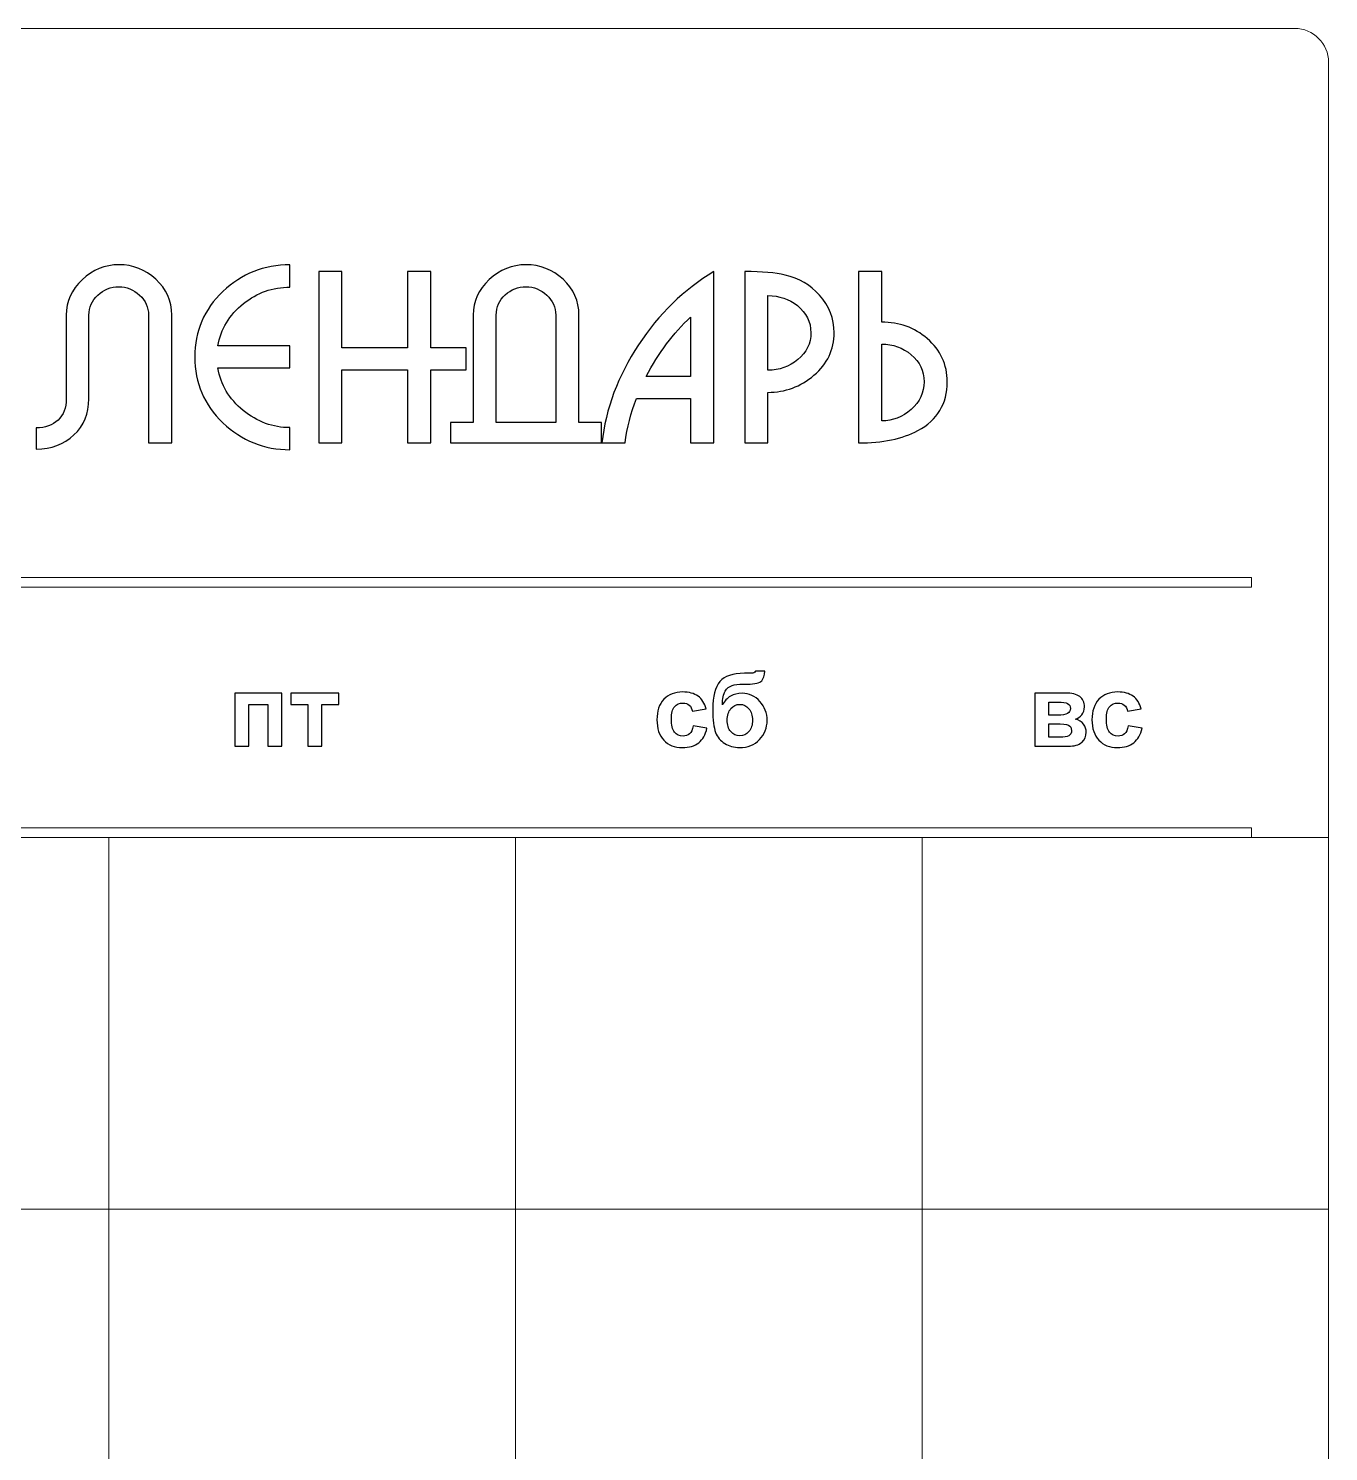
# Model space of a CAD drawing. Header units: millimetres. Extents: x -676 to 660, y -238 to 366.
# Drawn here: x -548.1 to -440.5, y 248 to 365.7 of the extents above; entities that cross this region are included whole.
import ezdxf

# ---------------------------------------------------------------- set-up
doc = ezdxf.new("R2010")
doc.units = ezdxf.units.MM
doc.header["$MEASUREMENT"] = 0
doc.layers.add('layer 1', color=7, linetype='Continuous')

msp = doc.modelspace()

# ---------------------------------------------------------------- linework, layer by layer
at = {"layer": 'layer 1', "color": 250, "lineweight": 20}
for points in [[(-575.0382, 268.0168), (-541.4062, 268.0168), (-541.4062, 298.7686), (-575.0382, 298.7686), (-575.0382, 268.0168)], [(-541.4073, 268.0168), (-507.7753, 268.0168), (-507.7753, 298.7686), (-541.4073, 298.7686), (-541.4073, 268.0168)], [(-507.7764, 268.0168), (-474.1446, 268.0168), (-474.1446, 298.7686), (-507.7764, 298.7686), (-507.7764, 268.0168)], [(-474.1455, 268.0168), (-440.5137, 268.0168), (-440.5137, 298.7686), (-474.1455, 298.7686), (-474.1455, 268.0168)], [(-575.0382, 237.2652), (-541.4062, 237.2652), (-541.4062, 268.017), (-575.0382, 268.017), (-575.0382, 237.2652)], [(-541.4073, 237.2652), (-507.7753, 237.2652), (-507.7753, 268.017), (-541.4073, 268.017), (-541.4073, 237.2652)], [(-507.7764, 237.2652), (-474.1446, 237.2652), (-474.1446, 268.017), (-507.7764, 268.017), (-507.7764, 237.2652)], [(-474.1455, 237.2652), (-440.5137, 237.2652), (-440.5137, 268.017), (-474.1455, 268.017), (-474.1455, 237.2652)]]:
    msp.add_lwpolyline(points, close=True, dxfattribs=at)
at = {"layer": 'layer 1', "color": 254, "lineweight": 20}
msp.add_open_spline([(-663.184, 365.6892), (-663.184, 365.6892), (-443.3019, 365.6892), (-443.3019, 365.6892), (-443.3019, 365.6892), (-441.7683, 365.6892), (-440.5136, 364.4345), (-440.5136, 362.9009), (-440.5136, 362.9009), (-440.5136, 362.9009), (-440.5136, 133.0603), (-440.5136, 133.0603), (-440.5136, 133.0603), (-440.5136, 131.5267), (-441.7683, 130.272), (-443.3019, 130.272), (-443.3019, 130.272), (-443.3019, 130.272), (-673.1425, 130.272), (-673.1425, 130.272), (-673.1425, 130.272), (-674.6761, 130.272), (-675.9308, 131.5267), (-675.9308, 133.0603), (-675.9308, 133.0603), (-675.9308, 133.0603), (-675.9308, 352.9424), (-675.9308, 352.9424), (-675.9308, 352.9424), (-675.9308, 359.9532), (-670.1948, 365.6892), (-663.184, 365.6892)], degree=3, knots=[0, 0, 0, 0, 0.11111111, 0.11111111, 0.11111111, 0.11111111, 0.22222222, 0.22222222, 0.22222222, 0.22222222, 0.33333333, 0.33333333, 0.33333333, 0.33333333, 0.44444444, 0.44444444, 0.44444444, 0.44444444, 0.55555556, 0.55555556, 0.55555556, 0.55555556, 0.66666667, 0.66666667, 0.66666667, 0.66666667, 0.77777778, 0.77777778, 0.77777778, 0.77777778, 1, 1, 1, 1], dxfattribs=at)
at = {"layer": 'layer 1', "color": 250}
for points, knots in [([(-547.424, 330.8957), (-547.424, 330.8957), (-547.424, 332.6467), (-547.424, 332.6467), (-547.424, 332.6467), (-546.6782, 332.6467), (-546.0783, 332.8616), (-545.6243, 333.2912), (-545.6243, 333.2912), (-545.1703, 333.7209), (-544.9433, 334.3086), (-544.9433, 335.0544), (-544.9433, 335.0544), (-544.9433, 335.0544), (-544.9433, 341.9857), (-544.9433, 341.9857), (-544.9433, 341.9857), (-544.9433, 343.1045), (-544.5055, 344.0773), (-543.63, 344.9042), (-543.63, 344.9042), (-542.7545, 345.7311), (-541.7411, 346.1445), (-540.59, 346.1445), (-540.59, 346.1445), (-539.4226, 346.1445), (-538.4011, 345.7432), (-537.5256, 344.9406), (-537.5256, 344.9406), (-536.6501, 344.1381), (-536.2123, 343.1531), (-536.2123, 341.9857), (-536.2123, 341.9857), (-536.2123, 341.9857), (-536.2123, 331.4064), (-536.2123, 331.4064), (-536.2123, 331.4064), (-536.2123, 331.4064), (-538.1336, 331.4064), (-538.1336, 331.4064), (-538.1336, 331.4064), (-538.1336, 331.4064), (-538.1336, 341.9857), (-538.1336, 341.9857), (-538.1336, 341.9857), (-538.1336, 342.6343), (-538.3809, 343.1855), (-538.8754, 343.6395), (-538.8754, 343.6395), (-539.3699, 344.0935), (-539.9414, 344.3205), (-540.59, 344.3205), (-540.59, 344.3205), (-541.2547, 344.3205), (-541.8344, 344.0935), (-542.3289, 343.6395), (-542.3289, 343.6395), (-542.8234, 343.1855), (-543.0706, 342.6343), (-543.0706, 341.9857), (-543.0706, 341.9857), (-543.0706, 341.9857), (-543.0706, 335.0544), (-543.0706, 335.0544), (-543.0706, 335.0544), (-543.0706, 333.8384), (-543.4841, 332.8413), (-544.311, 332.063), (-544.311, 332.063), (-545.1379, 331.2848), (-546.1755, 330.8957), (-547.424, 330.8957)], [0, 0, 0, 0, 0.05263158, 0.05263158, 0.05263158, 0.05263158, 0.10526316, 0.10526316, 0.10526316, 0.10526316, 0.15789474, 0.15789474, 0.15789474, 0.15789474, 0.21052632, 0.21052632, 0.21052632, 0.21052632, 0.26315789, 0.26315789, 0.26315789, 0.26315789, 0.31578947, 0.31578947, 0.31578947, 0.31578947, 0.36842105, 0.36842105, 0.36842105, 0.36842105, 0.42105263, 0.42105263, 0.42105263, 0.42105263, 0.47368421, 0.47368421, 0.47368421, 0.47368421, 0.52631579, 0.52631579, 0.52631579, 0.52631579, 0.57894737, 0.57894737, 0.57894737, 0.57894737, 0.63157895, 0.63157895, 0.63157895, 0.63157895, 0.68421053, 0.68421053, 0.68421053, 0.68421053, 0.73684211, 0.73684211, 0.73684211, 0.73684211, 0.78947368, 0.78947368, 0.78947368, 0.78947368, 0.84210526, 0.84210526, 0.84210526, 0.84210526, 0.89473684, 0.89473684, 0.89473684, 0.89473684, 1, 1, 1, 1]), ([(-532.3941, 337.6081), (-532.1671, 336.2178), (-531.4699, 335.0463), (-530.3025, 334.0938), (-530.3025, 334.0938), (-529.1351, 333.1453), (-527.8462, 332.6711), (-526.4356, 332.6711), (-526.4356, 332.6711), (-526.4356, 332.6711), (-526.4356, 330.847), (-526.4356, 330.847), (-526.4356, 330.847), (-528.5758, 330.847), (-530.4241, 331.5888), (-531.9806, 333.0723), (-531.9806, 333.0723), (-533.5371, 334.5559), (-534.3154, 336.3677), (-534.3154, 338.5079), (-534.3154, 338.5079), (-534.3154, 340.6481), (-533.5371, 342.4559), (-531.9806, 343.9314), (-531.9806, 343.9314), (-530.4241, 345.4068), (-528.5758, 346.1445), (-526.4356, 346.1445), (-526.4356, 346.1445), (-526.4356, 346.1445), (-526.4356, 344.2962), (-526.4356, 344.2962), (-526.4356, 344.2962), (-527.8624, 344.2962), (-529.1433, 343.8422), (-530.2782, 342.9342), (-530.2782, 342.9342), (-531.4618, 341.9938), (-532.1671, 340.8265), (-532.3941, 339.4321), (-532.3941, 339.4321), (-532.3941, 339.4321), (-526.4356, 339.4321), (-526.4356, 339.4321), (-526.4356, 339.4321), (-526.4356, 339.4321), (-526.4356, 337.6081), (-526.4356, 337.6081), (-526.4356, 337.6081), (-526.4356, 337.6081), (-532.3941, 337.6081), (-532.3941, 337.6081)], [0, 0, 0, 0, 0.07142857, 0.07142857, 0.07142857, 0.07142857, 0.14285714, 0.14285714, 0.14285714, 0.14285714, 0.21428571, 0.21428571, 0.21428571, 0.21428571, 0.28571429, 0.28571429, 0.28571429, 0.28571429, 0.35714286, 0.35714286, 0.35714286, 0.35714286, 0.42857143, 0.42857143, 0.42857143, 0.42857143, 0.5, 0.5, 0.5, 0.5, 0.57142857, 0.57142857, 0.57142857, 0.57142857, 0.64285714, 0.64285714, 0.64285714, 0.64285714, 0.71428571, 0.71428571, 0.71428571, 0.71428571, 0.78571429, 0.78571429, 0.78571429, 0.78571429, 0.85714286, 0.85714286, 0.85714286, 0.85714286, 1, 1, 1, 1]), ([(-500.6561, 331.4064), (-500.6561, 331.4064), (-513.1567, 331.4064), (-513.1567, 331.4064), (-513.1567, 331.4064), (-513.1567, 331.4064), (-513.1567, 333.1088), (-513.1567, 333.1088), (-513.1567, 333.1088), (-513.1567, 333.1088), (-511.284, 333.1088), (-511.284, 333.1088), (-511.284, 333.1088), (-511.284, 333.1088), (-511.284, 341.9857), (-511.284, 341.9857), (-511.284, 341.9857), (-511.284, 343.1207), (-510.8422, 344.0975), (-509.9586, 344.9163), (-509.9586, 344.9163), (-509.0749, 345.7351), (-508.0575, 346.1445), (-506.9064, 346.1445), (-506.9064, 346.1445), (-505.739, 346.1445), (-504.7176, 345.7432), (-503.842, 344.9406), (-503.842, 344.9406), (-502.9665, 344.1381), (-502.5287, 343.1531), (-502.5287, 341.9857), (-502.5287, 341.9857), (-502.5287, 341.9857), (-502.5287, 333.1088), (-502.5287, 333.1088), (-502.5287, 333.1088), (-502.5287, 333.1088), (-500.6561, 333.1088), (-500.6561, 333.1088), (-500.6561, 333.1088), (-500.6561, 333.1088), (-500.6561, 331.4064), (-500.6561, 331.4064)], [0, 0, 0, 0, 0.08333333, 0.08333333, 0.08333333, 0.08333333, 0.16666667, 0.16666667, 0.16666667, 0.16666667, 0.25, 0.25, 0.25, 0.25, 0.33333333, 0.33333333, 0.33333333, 0.33333333, 0.41666667, 0.41666667, 0.41666667, 0.41666667, 0.5, 0.5, 0.5, 0.5, 0.58333333, 0.58333333, 0.58333333, 0.58333333, 0.66666667, 0.66666667, 0.66666667, 0.66666667, 0.75, 0.75, 0.75, 0.75, 0.83333333, 0.83333333, 0.83333333, 0.83333333, 1, 1, 1, 1]), ([(-524.0522, 345.5851), (-524.0522, 345.5851), (-522.1309, 345.5851), (-522.1309, 345.5851), (-522.1309, 345.5851), (-522.1309, 345.5851), (-522.1309, 339.2862), (-522.1309, 339.2862), (-522.1309, 339.2862), (-522.1309, 339.2862), (-516.7075, 339.2862), (-516.7075, 339.2862), (-516.7075, 339.2862), (-516.7075, 339.2862), (-516.7075, 345.5851), (-516.7075, 345.5851), (-516.7075, 345.5851), (-516.7075, 345.5851), (-514.7862, 345.5851), (-514.7862, 345.5851), (-514.7862, 345.5851), (-514.7862, 345.5851), (-514.7862, 339.2862), (-514.7862, 339.2862), (-514.7862, 339.2862), (-514.7862, 339.2862), (-511.8678, 339.2862), (-511.8678, 339.2862), (-511.8678, 339.2862), (-511.8678, 339.2862), (-511.8678, 337.4622), (-511.8678, 337.4622), (-511.8678, 337.4622), (-511.8678, 337.4622), (-514.7862, 337.4622), (-514.7862, 337.4622), (-514.7862, 337.4622), (-514.7862, 337.4622), (-514.7862, 331.4064), (-514.7862, 331.4064), (-514.7862, 331.4064), (-514.7862, 331.4064), (-516.7075, 331.4064), (-516.7075, 331.4064), (-516.7075, 331.4064), (-516.7075, 331.4064), (-516.7075, 337.4622), (-516.7075, 337.4622), (-516.7075, 337.4622), (-516.7075, 337.4622), (-522.1309, 337.4622), (-522.1309, 337.4622), (-522.1309, 337.4622), (-522.1309, 337.4622), (-522.1309, 331.4064), (-522.1309, 331.4064), (-522.1309, 331.4064), (-522.1309, 331.4064), (-524.0522, 331.4064), (-524.0522, 331.4064), (-524.0522, 331.4064), (-524.0522, 331.4064), (-524.0522, 345.5851), (-524.0522, 345.5851)], [0, 0, 0, 0, 0.05882353, 0.05882353, 0.05882353, 0.05882353, 0.11764706, 0.11764706, 0.11764706, 0.11764706, 0.17647059, 0.17647059, 0.17647059, 0.17647059, 0.23529412, 0.23529412, 0.23529412, 0.23529412, 0.29411765, 0.29411765, 0.29411765, 0.29411765, 0.35294118, 0.35294118, 0.35294118, 0.35294118, 0.41176471, 0.41176471, 0.41176471, 0.41176471, 0.47058824, 0.47058824, 0.47058824, 0.47058824, 0.52941176, 0.52941176, 0.52941176, 0.52941176, 0.58823529, 0.58823529, 0.58823529, 0.58823529, 0.64705882, 0.64705882, 0.64705882, 0.64705882, 0.70588235, 0.70588235, 0.70588235, 0.70588235, 0.76470588, 0.76470588, 0.76470588, 0.76470588, 0.82352941, 0.82352941, 0.82352941, 0.82352941, 0.88235294, 0.88235294, 0.88235294, 0.88235294, 1, 1, 1, 1]), ([(-491.3657, 345.5851), (-491.3657, 345.5851), (-491.3657, 331.4064), (-491.3657, 331.4064), (-491.3657, 331.4064), (-491.3657, 331.4064), (-493.287, 331.4064), (-493.287, 331.4064), (-493.287, 331.4064), (-493.287, 331.4064), (-493.287, 335.0788), (-493.287, 335.0788), (-493.287, 335.0788), (-493.287, 335.0788), (-497.762, 335.0788), (-497.762, 335.0788), (-497.762, 335.0788), (-498.2322, 333.8952), (-498.5483, 332.6711), (-498.7105, 331.4064), (-498.7105, 331.4064), (-498.7105, 331.4064), (-500.6318, 331.4064), (-500.6318, 331.4064), (-500.6318, 331.4064), (-500.3075, 334.2438), (-499.2942, 336.9514), (-497.5917, 339.5294), (-497.5917, 339.5294), (-495.9217, 342.0587), (-493.8464, 344.0773), (-491.3657, 345.5851)], [0, 0, 0, 0, 0.11111111, 0.11111111, 0.11111111, 0.11111111, 0.22222222, 0.22222222, 0.22222222, 0.22222222, 0.33333333, 0.33333333, 0.33333333, 0.33333333, 0.44444444, 0.44444444, 0.44444444, 0.44444444, 0.55555556, 0.55555556, 0.55555556, 0.55555556, 0.66666667, 0.66666667, 0.66666667, 0.66666667, 0.77777778, 0.77777778, 0.77777778, 0.77777778, 1, 1, 1, 1]), ([(-486.8908, 335.5895), (-486.8908, 335.5895), (-486.8908, 331.4064), (-486.8908, 331.4064), (-486.8908, 331.4064), (-486.8908, 331.4064), (-488.8121, 331.4064), (-488.8121, 331.4064), (-488.8121, 331.4064), (-488.8121, 331.4064), (-488.8121, 345.5851), (-488.8121, 345.5851), (-488.8121, 345.5851), (-487.3691, 345.5851), (-486.2585, 345.4879), (-485.4802, 345.2933), (-485.4802, 345.2933), (-484.3129, 345.0177), (-483.3644, 344.4664), (-482.6348, 343.6395), (-482.6348, 343.6395), (-481.8241, 342.7316), (-481.4188, 341.6939), (-481.4188, 340.5265), (-481.4188, 340.5265), (-481.4188, 339.1159), (-481.9741, 337.9405), (-483.0847, 337.0001), (-483.0847, 337.0001), (-484.1953, 336.0597), (-485.464, 335.5895), (-486.8908, 335.5895)], [0, 0, 0, 0, 0.11111111, 0.11111111, 0.11111111, 0.11111111, 0.22222222, 0.22222222, 0.22222222, 0.22222222, 0.33333333, 0.33333333, 0.33333333, 0.33333333, 0.44444444, 0.44444444, 0.44444444, 0.44444444, 0.55555556, 0.55555556, 0.55555556, 0.55555556, 0.66666667, 0.66666667, 0.66666667, 0.66666667, 0.77777778, 0.77777778, 0.77777778, 0.77777778, 1, 1, 1, 1]), ([(-477.4788, 341.402), (-476.0358, 341.402), (-474.7793, 340.9481), (-473.7092, 340.0401), (-473.7092, 340.0401), (-472.6067, 339.0835), (-472.0554, 337.8918), (-472.0554, 336.465), (-472.0554, 336.465), (-472.0554, 334.6491), (-472.8661, 333.3034), (-474.4874, 332.4279), (-474.4874, 332.4279), (-475.7683, 331.7469), (-477.4059, 331.4064), (-479.4001, 331.4064), (-479.4001, 331.4064), (-479.4001, 331.4064), (-479.4001, 345.5851), (-479.4001, 345.5851), (-479.4001, 345.5851), (-479.4001, 345.5851), (-477.4788, 345.5851), (-477.4788, 345.5851), (-477.4788, 345.5851), (-477.4788, 345.5851), (-477.4788, 341.402), (-477.4788, 341.402)], [0, 0, 0, 0, 0.125, 0.125, 0.125, 0.125, 0.25, 0.25, 0.25, 0.25, 0.375, 0.375, 0.375, 0.375, 0.5, 0.5, 0.5, 0.5, 0.625, 0.625, 0.625, 0.625, 0.75, 0.75, 0.75, 0.75, 1, 1, 1, 1]), ([(-509.3627, 333.1088), (-509.3627, 333.1088), (-504.45, 333.1088), (-504.45, 333.1088), (-504.45, 333.1088), (-504.45, 333.1088), (-504.45, 341.9857), (-504.45, 341.9857), (-504.45, 341.9857), (-504.45, 342.6343), (-504.6973, 343.1855), (-505.1918, 343.6395), (-505.1918, 343.6395), (-505.6863, 344.0935), (-506.2578, 344.3205), (-506.9064, 344.3205), (-506.9064, 344.3205), (-507.5711, 344.3205), (-508.1467, 344.0975), (-508.6331, 343.6517), (-508.6331, 343.6517), (-509.1195, 343.2058), (-509.3627, 342.6505), (-509.3627, 341.9857), (-509.3627, 341.9857), (-509.3627, 341.9857), (-509.3627, 333.1088), (-509.3627, 333.1088)], [0, 0, 0, 0, 0.125, 0.125, 0.125, 0.125, 0.25, 0.25, 0.25, 0.25, 0.375, 0.375, 0.375, 0.375, 0.5, 0.5, 0.5, 0.5, 0.625, 0.625, 0.625, 0.625, 0.75, 0.75, 0.75, 0.75, 1, 1, 1, 1]), ([(-486.8908, 337.4135), (-485.9666, 337.4135), (-485.1438, 337.7094), (-484.4223, 338.3012), (-484.4223, 338.3012), (-483.7008, 338.893), (-483.3401, 339.6348), (-483.3401, 340.5265), (-483.3401, 340.5265), (-483.3401, 341.4183), (-483.713, 342.1641), (-484.4588, 342.764), (-484.4588, 342.764), (-485.156, 343.3152), (-485.9666, 343.5909), (-486.8908, 343.5909), (-486.8908, 343.5909), (-486.8908, 343.5909), (-486.8908, 337.4135), (-486.8908, 337.4135)], [0, 0, 0, 0, 0.16666667, 0.16666667, 0.16666667, 0.16666667, 0.33333333, 0.33333333, 0.33333333, 0.33333333, 0.5, 0.5, 0.5, 0.5, 0.66666667, 0.66666667, 0.66666667, 0.66666667, 1, 1, 1, 1]), ([(-496.9594, 336.9028), (-496.9594, 336.9028), (-493.287, 336.9028), (-493.287, 336.9028), (-493.287, 336.9028), (-493.287, 336.9028), (-493.287, 341.8155), (-493.287, 341.8155), (-493.287, 341.8155), (-494.7138, 340.486), (-495.938, 338.8484), (-496.9594, 336.9028)], [0, 0, 0, 0, 0.25, 0.25, 0.25, 0.25, 0.5, 0.5, 0.5, 0.5, 1, 1, 1, 1]), ([(-477.4788, 339.578), (-477.4788, 339.578), (-477.4788, 333.2304), (-477.4788, 333.2304), (-477.4788, 333.2304), (-476.5709, 333.2304), (-475.7602, 333.5466), (-475.0468, 334.1789), (-475.0468, 334.1789), (-474.3334, 334.8112), (-473.9767, 335.5733), (-473.9767, 336.465), (-473.9767, 336.465), (-473.9767, 337.373), (-474.3293, 338.1188), (-475.0346, 338.7025), (-475.0346, 338.7025), (-475.7399, 339.2862), (-476.5546, 339.578), (-477.4788, 339.578)], [0, 0, 0, 0, 0.16666667, 0.16666667, 0.16666667, 0.16666667, 0.33333333, 0.33333333, 0.33333333, 0.33333333, 0.5, 0.5, 0.5, 0.5, 0.66666667, 0.66666667, 0.66666667, 0.66666667, 1, 1, 1, 1]), ([(-487.9229, 312.5251), (-487.9229, 312.5251), (-487.1355, 312.5251), (-487.1355, 312.5251), (-487.1355, 312.5251), (-487.1609, 312.1765), (-487.2526, 311.9127), (-487.4106, 311.732), (-487.4106, 311.732), (-487.5687, 311.5528), (-487.961, 311.4625), (-488.5847, 311.4625), (-488.5847, 311.4625), (-488.6581, 311.4625), (-488.7329, 311.4639), (-488.8077, 311.4668), (-488.8077, 311.4668), (-488.8077, 311.4668), (-488.9572, 311.4668), (-488.9572, 311.4668), (-488.9572, 311.4668), (-489.3269, 311.4668), (-489.6275, 311.4258), (-489.8589, 311.344), (-489.8589, 311.344), (-490.0904, 311.2636), (-490.2809, 311.1055), (-490.4276, 310.8713), (-490.4276, 310.8713), (-490.5758, 310.6356), (-490.652, 310.2574), (-490.6576, 309.7367), (-490.6576, 309.7367), (-490.4869, 310.0585), (-490.2653, 310.2983), (-489.993, 310.4578), (-489.993, 310.4578), (-489.7221, 310.6173), (-489.3975, 310.6963), (-489.0236, 310.6963), (-489.0236, 310.6963), (-488.4464, 310.6963), (-487.9582, 310.4719), (-487.5574, 310.0218), (-487.5574, 310.0218), (-487.1581, 309.573), (-486.9577, 309.0523), (-486.9577, 308.4611), (-486.9577, 308.4611), (-486.9577, 307.8444), (-487.1679, 307.3152), (-487.5884, 306.8722), (-487.5884, 306.8722), (-488.0104, 306.4305), (-488.5593, 306.2089), (-489.238, 306.2089), (-489.238, 306.2089), (-489.7051, 306.2089), (-490.1143, 306.3204), (-490.4685, 306.5448), (-490.4685, 306.5448), (-490.8213, 306.7677), (-491.0739, 307.0739), (-491.2263, 307.462), (-491.2263, 307.462), (-491.3773, 307.8501), (-491.4535, 308.4921), (-491.4535, 309.3896), (-491.4535, 309.3896), (-491.4535, 310.4451), (-491.2588, 311.2029), (-490.8707, 311.6643), (-490.8707, 311.6643), (-490.4827, 312.1257), (-489.8053, 312.3558), (-488.8387, 312.3558), (-488.8387, 312.3558), (-488.8387, 312.3558), (-488.2503, 312.3558), (-488.2503, 312.3558), (-488.2503, 312.3558), (-488.0866, 312.3558), (-487.9779, 312.4122), (-487.9229, 312.5251)], [0, 0, 0, 0, 0.04545455, 0.04545455, 0.04545455, 0.04545455, 0.09090909, 0.09090909, 0.09090909, 0.09090909, 0.13636364, 0.13636364, 0.13636364, 0.13636364, 0.18181818, 0.18181818, 0.18181818, 0.18181818, 0.22727273, 0.22727273, 0.22727273, 0.22727273, 0.27272727, 0.27272727, 0.27272727, 0.27272727, 0.31818182, 0.31818182, 0.31818182, 0.31818182, 0.36363636, 0.36363636, 0.36363636, 0.36363636, 0.40909091, 0.40909091, 0.40909091, 0.40909091, 0.45454545, 0.45454545, 0.45454545, 0.45454545, 0.5, 0.5, 0.5, 0.5, 0.54545455, 0.54545455, 0.54545455, 0.54545455, 0.59090909, 0.59090909, 0.59090909, 0.59090909, 0.63636364, 0.63636364, 0.63636364, 0.63636364, 0.68181818, 0.68181818, 0.68181818, 0.68181818, 0.72727273, 0.72727273, 0.72727273, 0.72727273, 0.77272727, 0.77272727, 0.77272727, 0.77272727, 0.81818182, 0.81818182, 0.81818182, 0.81818182, 0.86363636, 0.86363636, 0.86363636, 0.86363636, 0.90909091, 0.90909091, 0.90909091, 0.90909091, 1, 1, 1, 1]), ([(-491.9953, 309.4093), (-491.9953, 309.4093), (-493.1384, 309.2061), (-493.1384, 309.2061), (-493.1384, 309.2061), (-493.1765, 309.4333), (-493.2639, 309.6041), (-493.4008, 309.7198), (-493.4008, 309.7198), (-493.5377, 309.8341), (-493.7141, 309.8919), (-493.9314, 309.8919), (-493.9314, 309.8919), (-494.2207, 309.8919), (-494.4521, 309.7918), (-494.6243, 309.5914), (-494.6243, 309.5914), (-494.7964, 309.391), (-494.8825, 309.0566), (-494.8825, 308.5867), (-494.8825, 308.5867), (-494.8825, 308.0646), (-494.795, 307.6962), (-494.62, 307.4803), (-494.62, 307.4803), (-494.445, 307.2644), (-494.2108, 307.1572), (-493.9173, 307.1572), (-493.9173, 307.1572), (-493.6972, 307.1572), (-493.5165, 307.2207), (-493.3768, 307.3463), (-493.3768, 307.3463), (-493.2357, 307.4719), (-493.1369, 307.6878), (-493.0791, 307.9954), (-493.0791, 307.9954), (-493.0791, 307.9954), (-491.9361, 307.8007), (-491.9361, 307.8007), (-491.9361, 307.8007), (-492.0546, 307.2757), (-492.2818, 306.8792), (-492.6177, 306.6111), (-492.6177, 306.6111), (-492.9535, 306.343), (-493.4036, 306.2089), (-493.9695, 306.2089), (-493.9695, 306.2089), (-494.6101, 306.2089), (-495.1224, 306.4121), (-495.5034, 306.8171), (-495.5034, 306.8171), (-495.8858, 307.2235), (-496.0763, 307.7852), (-496.0763, 308.5034), (-496.0763, 308.5034), (-496.0763, 309.2301), (-495.8844, 309.7946), (-495.502, 310.1996), (-495.502, 310.1996), (-495.1196, 310.6046), (-494.6017, 310.8064), (-493.9483, 310.8064), (-493.9483, 310.8064), (-493.4149, 310.8064), (-492.9902, 310.6906), (-492.6741, 310.4606), (-492.6741, 310.4606), (-492.3594, 310.2306), (-492.1336, 309.8807), (-491.9953, 309.4093)], [0, 0, 0, 0, 0.05263158, 0.05263158, 0.05263158, 0.05263158, 0.10526316, 0.10526316, 0.10526316, 0.10526316, 0.15789474, 0.15789474, 0.15789474, 0.15789474, 0.21052632, 0.21052632, 0.21052632, 0.21052632, 0.26315789, 0.26315789, 0.26315789, 0.26315789, 0.31578947, 0.31578947, 0.31578947, 0.31578947, 0.36842105, 0.36842105, 0.36842105, 0.36842105, 0.42105263, 0.42105263, 0.42105263, 0.42105263, 0.47368421, 0.47368421, 0.47368421, 0.47368421, 0.52631579, 0.52631579, 0.52631579, 0.52631579, 0.57894737, 0.57894737, 0.57894737, 0.57894737, 0.63157895, 0.63157895, 0.63157895, 0.63157895, 0.68421053, 0.68421053, 0.68421053, 0.68421053, 0.73684211, 0.73684211, 0.73684211, 0.73684211, 0.78947368, 0.78947368, 0.78947368, 0.78947368, 0.84210526, 0.84210526, 0.84210526, 0.84210526, 0.89473684, 0.89473684, 0.89473684, 0.89473684, 1, 1, 1, 1]), ([(-456.0037, 309.4093), (-456.0037, 309.4093), (-457.1468, 309.2061), (-457.1468, 309.2061), (-457.1468, 309.2061), (-457.1849, 309.4333), (-457.2723, 309.6041), (-457.4092, 309.7198), (-457.4092, 309.7198), (-457.5461, 309.8341), (-457.7225, 309.8919), (-457.9398, 309.8919), (-457.9398, 309.8919), (-458.2291, 309.8919), (-458.4605, 309.7918), (-458.6327, 309.5914), (-458.6327, 309.5914), (-458.8048, 309.391), (-458.8909, 309.0566), (-458.8909, 308.5867), (-458.8909, 308.5867), (-458.8909, 308.0646), (-458.8034, 307.6962), (-458.6284, 307.4803), (-458.6284, 307.4803), (-458.4534, 307.2644), (-458.2192, 307.1572), (-457.9257, 307.1572), (-457.9257, 307.1572), (-457.7056, 307.1572), (-457.5249, 307.2207), (-457.3852, 307.3463), (-457.3852, 307.3463), (-457.2441, 307.4719), (-457.1453, 307.6878), (-457.0875, 307.9954), (-457.0875, 307.9954), (-457.0875, 307.9954), (-455.9445, 307.8007), (-455.9445, 307.8007), (-455.9445, 307.8007), (-456.063, 307.2757), (-456.2902, 306.8792), (-456.6261, 306.6111), (-456.6261, 306.6111), (-456.9619, 306.343), (-457.412, 306.2089), (-457.9779, 306.2089), (-457.9779, 306.2089), (-458.6185, 306.2089), (-459.1308, 306.4121), (-459.5118, 306.8171), (-459.5118, 306.8171), (-459.8942, 307.2235), (-460.0847, 307.7852), (-460.0847, 308.5034), (-460.0847, 308.5034), (-460.0847, 309.2301), (-459.8928, 309.7946), (-459.5104, 310.1996), (-459.5104, 310.1996), (-459.128, 310.6046), (-458.6101, 310.8064), (-457.9567, 310.8064), (-457.9567, 310.8064), (-457.4233, 310.8064), (-456.9986, 310.6906), (-456.6825, 310.4606), (-456.6825, 310.4606), (-456.3678, 310.2306), (-456.142, 309.8807), (-456.0037, 309.4093)], [0, 0, 0, 0, 0.05263158, 0.05263158, 0.05263158, 0.05263158, 0.10526316, 0.10526316, 0.10526316, 0.10526316, 0.15789474, 0.15789474, 0.15789474, 0.15789474, 0.21052632, 0.21052632, 0.21052632, 0.21052632, 0.26315789, 0.26315789, 0.26315789, 0.26315789, 0.31578947, 0.31578947, 0.31578947, 0.31578947, 0.36842105, 0.36842105, 0.36842105, 0.36842105, 0.42105263, 0.42105263, 0.42105263, 0.42105263, 0.47368421, 0.47368421, 0.47368421, 0.47368421, 0.52631579, 0.52631579, 0.52631579, 0.52631579, 0.57894737, 0.57894737, 0.57894737, 0.57894737, 0.63157895, 0.63157895, 0.63157895, 0.63157895, 0.68421053, 0.68421053, 0.68421053, 0.68421053, 0.73684211, 0.73684211, 0.73684211, 0.73684211, 0.78947368, 0.78947368, 0.78947368, 0.78947368, 0.84210526, 0.84210526, 0.84210526, 0.84210526, 0.89473684, 0.89473684, 0.89473684, 0.89473684, 1, 1, 1, 1]), ([(-531.0082, 310.7132), (-531.0082, 310.7132), (-527.105, 310.7132), (-527.105, 310.7132), (-527.105, 310.7132), (-527.105, 310.7132), (-527.105, 306.319), (-527.105, 306.319), (-527.105, 306.319), (-527.105, 306.319), (-528.265, 306.319), (-528.265, 306.319), (-528.265, 306.319), (-528.265, 306.319), (-528.265, 309.7734), (-528.265, 309.7734), (-528.265, 309.7734), (-528.265, 309.7734), (-529.8483, 309.7734), (-529.8483, 309.7734), (-529.8483, 309.7734), (-529.8483, 309.7734), (-529.8483, 306.319), (-529.8483, 306.319), (-529.8483, 306.319), (-529.8483, 306.319), (-531.0082, 306.319), (-531.0082, 306.319), (-531.0082, 306.319), (-531.0082, 306.319), (-531.0082, 310.7132), (-531.0082, 310.7132)], [0, 0, 0, 0, 0.11111111, 0.11111111, 0.11111111, 0.11111111, 0.22222222, 0.22222222, 0.22222222, 0.22222222, 0.33333333, 0.33333333, 0.33333333, 0.33333333, 0.44444444, 0.44444444, 0.44444444, 0.44444444, 0.55555556, 0.55555556, 0.55555556, 0.55555556, 0.66666667, 0.66666667, 0.66666667, 0.66666667, 0.77777778, 0.77777778, 0.77777778, 0.77777778, 1, 1, 1, 1]), ([(-526.3684, 310.7132), (-526.3684, 310.7132), (-522.3976, 310.7132), (-522.3976, 310.7132), (-522.3976, 310.7132), (-522.3976, 310.7132), (-522.3976, 309.7734), (-522.3976, 309.7734), (-522.3976, 309.7734), (-522.3976, 309.7734), (-523.803, 309.7734), (-523.803, 309.7734), (-523.803, 309.7734), (-523.803, 309.7734), (-523.803, 306.319), (-523.803, 306.319), (-523.803, 306.319), (-523.803, 306.319), (-524.963, 306.319), (-524.963, 306.319), (-524.963, 306.319), (-524.963, 306.319), (-524.963, 309.7734), (-524.963, 309.7734), (-524.963, 309.7734), (-524.963, 309.7734), (-526.3684, 309.7734), (-526.3684, 309.7734), (-526.3684, 309.7734), (-526.3684, 309.7734), (-526.3684, 310.7132), (-526.3684, 310.7132)], [0, 0, 0, 0, 0.11111111, 0.11111111, 0.11111111, 0.11111111, 0.22222222, 0.22222222, 0.22222222, 0.22222222, 0.33333333, 0.33333333, 0.33333333, 0.33333333, 0.44444444, 0.44444444, 0.44444444, 0.44444444, 0.55555556, 0.55555556, 0.55555556, 0.55555556, 0.66666667, 0.66666667, 0.66666667, 0.66666667, 0.77777778, 0.77777778, 0.77777778, 0.77777778, 1, 1, 1, 1]), ([(-490.2597, 308.4808), (-490.2597, 308.0787), (-490.1595, 307.7598), (-489.9605, 307.5255), (-489.9605, 307.5255), (-489.7616, 307.2913), (-489.5189, 307.1741), (-489.231, 307.1741), (-489.231, 307.1741), (-488.9205, 307.1741), (-488.6651, 307.2955), (-488.4662, 307.5382), (-488.4662, 307.5382), (-488.2672, 307.7809), (-488.1684, 308.0928), (-488.1684, 308.4766), (-488.1684, 308.4766), (-488.1684, 308.8675), (-488.2686, 309.1822), (-488.4704, 309.422), (-488.4704, 309.422), (-488.6722, 309.6619), (-488.922, 309.7819), (-489.2183, 309.7819), (-489.2183, 309.7819), (-489.5062, 309.7819), (-489.7517, 309.6633), (-489.9549, 309.4277), (-489.9549, 309.4277), (-490.1581, 309.192), (-490.2597, 308.8759), (-490.2597, 308.4808)], [0, 0, 0, 0, 0.11111111, 0.11111111, 0.11111111, 0.11111111, 0.22222222, 0.22222222, 0.22222222, 0.22222222, 0.33333333, 0.33333333, 0.33333333, 0.33333333, 0.44444444, 0.44444444, 0.44444444, 0.44444444, 0.55555556, 0.55555556, 0.55555556, 0.55555556, 0.66666667, 0.66666667, 0.66666667, 0.66666667, 0.77777778, 0.77777778, 0.77777778, 0.77777778, 1, 1, 1, 1]), ([(-464.8161, 310.7132), (-464.8161, 310.7132), (-462.2705, 310.7132), (-462.2705, 310.7132), (-462.2705, 310.7132), (-461.7484, 310.7132), (-461.3589, 310.6187), (-461.0992, 310.4282), (-461.0992, 310.4282), (-460.8396, 310.2377), (-460.7098, 309.9498), (-460.7098, 309.566), (-460.7098, 309.566), (-460.7098, 309.3204), (-460.7803, 309.106), (-460.9229, 308.9239), (-460.9229, 308.9239), (-461.064, 308.7419), (-461.2432, 308.6205), (-461.4577, 308.5599), (-461.4577, 308.5599), (-461.1557, 308.4851), (-460.9299, 308.3468), (-460.7803, 308.1422), (-460.7803, 308.1422), (-460.6322, 307.9376), (-460.5574, 307.7146), (-460.5574, 307.4719), (-460.5574, 307.4719), (-460.5574, 307.1304), (-460.683, 306.8524), (-460.9341, 306.6393), (-460.9341, 306.6393), (-461.1853, 306.4262), (-461.5565, 306.319), (-462.0475, 306.319), (-462.0475, 306.319), (-462.0475, 306.319), (-464.8161, 306.319), (-464.8161, 306.319), (-464.8161, 306.319), (-464.8161, 306.319), (-464.8161, 310.7132), (-464.8161, 310.7132)], [0, 0, 0, 0, 0.08333333, 0.08333333, 0.08333333, 0.08333333, 0.16666667, 0.16666667, 0.16666667, 0.16666667, 0.25, 0.25, 0.25, 0.25, 0.33333333, 0.33333333, 0.33333333, 0.33333333, 0.41666667, 0.41666667, 0.41666667, 0.41666667, 0.5, 0.5, 0.5, 0.5, 0.58333333, 0.58333333, 0.58333333, 0.58333333, 0.66666667, 0.66666667, 0.66666667, 0.66666667, 0.75, 0.75, 0.75, 0.75, 0.83333333, 0.83333333, 0.83333333, 0.83333333, 1, 1, 1, 1]), ([(-463.6562, 308.8844), (-463.6562, 308.8844), (-462.9027, 308.8844), (-462.9027, 308.8844), (-462.9027, 308.8844), (-462.5386, 308.8844), (-462.2761, 308.9296), (-462.1138, 309.0213), (-462.1138, 309.0213), (-461.9516, 309.113), (-461.8697, 309.2569), (-461.8697, 309.4531), (-461.8697, 309.4531), (-461.8697, 309.6394), (-461.9459, 309.7706), (-462.0969, 309.8496), (-462.0969, 309.8496), (-462.2479, 309.9286), (-462.516, 309.9681), (-462.9027, 309.9681), (-462.9027, 309.9681), (-462.9027, 309.9681), (-463.6562, 309.9681), (-463.6562, 309.9681), (-463.6562, 309.9681), (-463.6562, 309.9681), (-463.6562, 308.8844), (-463.6562, 308.8844)], [0, 0, 0, 0, 0.125, 0.125, 0.125, 0.125, 0.25, 0.25, 0.25, 0.25, 0.375, 0.375, 0.375, 0.375, 0.5, 0.5, 0.5, 0.5, 0.625, 0.625, 0.625, 0.625, 0.75, 0.75, 0.75, 0.75, 1, 1, 1, 1]), ([(-463.6562, 307.0641), (-463.6562, 307.0641), (-462.7333, 307.0641), (-462.7333, 307.0641), (-462.7333, 307.0641), (-462.4003, 307.0641), (-462.1576, 307.1036), (-462.0052, 307.184), (-462.0052, 307.184), (-461.8528, 307.2644), (-461.7766, 307.407), (-461.7766, 307.6144), (-461.7766, 307.6144), (-461.7766, 307.8303), (-461.8641, 307.9785), (-462.0391, 308.0589), (-462.0391, 308.0589), (-462.2126, 308.1408), (-462.5527, 308.1817), (-463.0579, 308.1817), (-463.0579, 308.1817), (-463.0579, 308.1817), (-463.6562, 308.1817), (-463.6562, 308.1817), (-463.6562, 308.1817), (-463.6562, 308.1817), (-463.6562, 307.0641), (-463.6562, 307.0641)], [0, 0, 0, 0, 0.125, 0.125, 0.125, 0.125, 0.25, 0.25, 0.25, 0.25, 0.375, 0.375, 0.375, 0.375, 0.5, 0.5, 0.5, 0.5, 0.625, 0.625, 0.625, 0.625, 0.75, 0.75, 0.75, 0.75, 1, 1, 1, 1])]:
    msp.add_open_spline(points, degree=3, knots=knots, dxfattribs=at)
at = {"layer": 'layer 1', "color": 250, "lineweight": 20}
for points in [[(-665.9724, 320.2787), (-665.9724, 320.2787), (-446.8871, 320.2787), (-446.8871, 320.2787), (-446.8871, 320.2787), (-446.8871, 320.2787), (-446.8871, 319.4821), (-446.8871, 319.4821), (-446.8871, 319.4821), (-446.8871, 319.4821), (-665.9724, 319.4821), (-665.9724, 319.4821), (-665.9724, 319.4821), (-665.9724, 319.4821), (-665.9724, 320.2787), (-665.9724, 320.2787)], [(-665.9724, 299.5652), (-665.9724, 299.5652), (-446.8871, 299.5652), (-446.8871, 299.5652), (-446.8871, 299.5652), (-446.8871, 299.5652), (-446.8871, 298.7686), (-446.8871, 298.7686), (-446.8871, 298.7686), (-446.8871, 298.7686), (-665.9724, 298.7686), (-665.9724, 298.7686), (-665.9724, 298.7686), (-665.9724, 298.7686), (-665.9724, 299.5652), (-665.9724, 299.5652)]]:
    msp.add_open_spline(points, degree=3, knots=[0, 0, 0, 0, 0.2, 0.2, 0.2, 0.2, 0.4, 0.4, 0.4, 0.4, 0.6, 0.6, 0.6, 0.6, 1, 1, 1, 1], dxfattribs=at)

doc.saveas('drawing.dxf')
